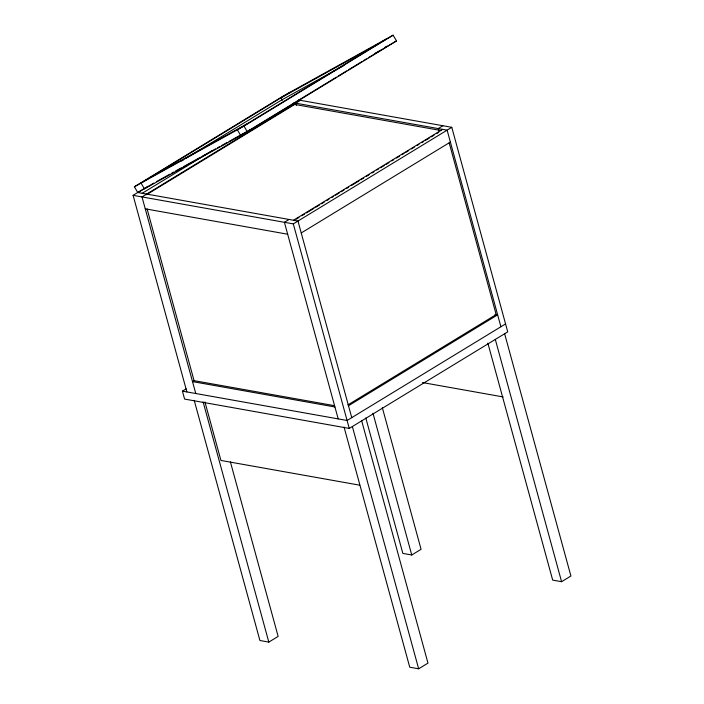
<?xml version="1.0" encoding="UTF-8"?>
<svg xmlns="http://www.w3.org/2000/svg" width="704" height="704" viewBox="0 0 704 704"><rect width="100%" height="100%" fill="white"/><g stroke="black" fill="none" stroke-linecap="round" stroke-linejoin="round"><path stroke-width="1.06" d="M134.376 186.771L283.527 95.876L393.122 35.2L396.502 40.92L247.35 131.815L137.755 192.491L134.376 186.771L243.971 126.095L393.122 35.2M290.171 92.206L141.011 183.093L144.399 188.813L153.718 183.137M181.509 161.014L183.383 159.87M186.208 158.154L281.97 99.792L343.957 65.472M386.478 38.878L237.327 129.774L240.706 135.494L336.389 77.185M186.877 391.926L133.091 195.334L148.069 186.208M142.208 193.292L207.874 153.27M209.748 152.126L211.622 150.982M338.272 76.041L346.711 70.893M348.586 69.749L361.724 61.75M363.598 60.606L366.414 58.89M368.289 57.746L396.502 40.92M300.467 100.346L141.997 196.918L195.774 393.518M146.45 194.753L294.659 104.438L441.522 130.61M289.071 219.463L284.407 222.306L338.193 418.898M442.878 125.734L438.222 128.568L438.803 130.689M293.515 220.255L442.675 129.36M296.129 219.217L298.945 217.501M301.752 215.785L304.568 214.069M306.442 212.925L313.949 208.358M315.823 207.214L319.581 204.926M321.455 203.782L324.271 202.066M327.078 200.35L328.962 199.206M331.769 197.49L333.652 196.354M335.526 195.21L339.275 192.922M341.15 191.778L343.966 190.062M346.782 188.346L348.656 187.202M351.472 185.486L358.978 180.919M360.853 179.775L363.669 178.059M366.485 176.343L369.292 174.627M372.108 172.911L373.982 171.767M376.798 170.051L378.673 168.907M380.556 167.772L384.305 165.484M386.179 164.34L388.995 162.624M391.811 160.908L393.686 159.764M396.502 158.048L399.318 156.332M402.125 154.616L404.008 153.481M405.882 152.337L408.698 150.621M411.506 148.905L414.322 147.189M417.138 145.473L419.012 144.329M421.828 142.613L423.702 141.469M425.577 140.325L429.334 138.046M431.209 136.902L434.025 135.186M436.841 133.47L438.715 132.326M133.091 195.334L293.304 223.89L451.783 127.318L507.734 331.857L349.263 428.428L184.598 399.08L182.424 391.134L186.173 388.846M301.233 232.962L450.384 142.076M194.383 380.468L192.518 381.603L334.928 406.982M347.943 404.897L496.162 314.574L449.187 142.868M348.489 405.733L497.64 314.838L494.974 314.362M505.569 323.91L347.09 420.482L182.424 391.134M194.216 400.356L259.917 640.508L268.814 642.092L278.142 636.416L230.384 461.859M365.807 417.991L402.855 553.406L411.752 554.99L421.08 549.305L382.298 407.546M344.045 427.064L409.746 667.216L418.651 668.8L427.97 663.115L361.689 420.851M487.854 343.13L552.684 580.105L561.581 581.698L570.909 576.013L504.627 333.749M377.159 44.554L280.843 97.882L282.295 100.338M385.097 47.238L386.998 46.182M150.339 177.417L246.655 124.089M374.818 53.451L380.538 50.283M156.578 181.553L169.928 174.161M171.838 173.105L173.747 172.049M175.648 170.993L181.377 167.825M183.278 166.769L200.446 157.265M202.356 156.209L215.706 148.817M217.606 147.761L219.516 146.705M221.426 145.649L227.146 142.481M229.055 141.425L246.215 131.921M248.125 130.865L250.034 129.809M298.487 99.994L451.783 127.318M293.832 102.837L447.119 130.161L500.905 326.753M137.755 192.491L297.968 221.047L351.754 417.639M145.253 208.833L287.663 234.221M422.444 382.554L503.131 396.933M334.33 405.654L194.066 380.653L147.101 208.947M359.709 485.179L220.933 460.442L204.952 402.01M243.971 126.095L247.35 131.815M495.308 339.425L561.581 581.698M295.803 103.189L296.384 105.301M372.97 413.23L411.752 554.99M352.37 426.536L418.651 668.8M293.304 223.89L349.263 428.428M203.122 401.949L268.814 642.092"/></g></svg>
